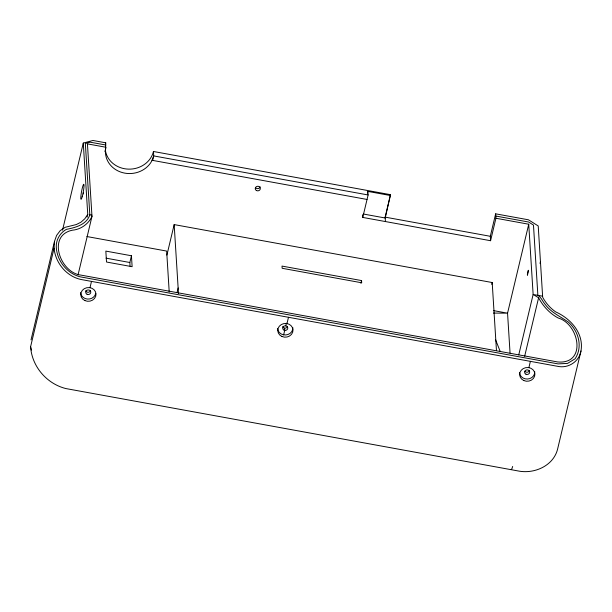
<?xml version="1.0" encoding="UTF-8"?>
<svg xmlns="http://www.w3.org/2000/svg" width="612" height="612" viewBox="0 0 612 612"><rect width="100%" height="100%" fill="white"/><g stroke="black" fill="none" stroke-linecap="round" stroke-linejoin="round"><path stroke-width="0.92" d="M362.595 214.758L362.763 217.428L490.579 240.715L490.304 236.293L495.651 213.833L528.462 219.807L538.216 225.95L542.676 297.287C545.805 303.062 550.257 308.127 555.658 311.868C570.736 318.623 584.055 333.341 580.979 350.974L557.509 449.46C553.317 465.472 535.378 473.634 519.81 471.255L65.882 388.566C46.742 383.793 31.862 366.481 30.6 346.698L54.078 248.151L54.499 241.38L56.61 235.391L60.267 230.586L65.216 227.282L76.316 224.55L80.937 222.202L84.8 218.782L87.746 214.414L83.278 143.078L92.948 140.469L105.723 142.803L105.486 152.946A24.419 21.986 -3.6 0 0 124.726 173.127A24.419 21.986 -3.6 0 0 151.585 161.346L153.727 155.915L153.451 151.493L390.502 194.677L385.208 218.002L363.444 214.039M31.036 339.867L54.499 241.38M62.531 230.173L83.278 143.078M87.088 217.183L87.746 214.414M78.038 274.933L91.984 216.396L87.432 143.881L105.991 147.262L104.927 151.707L105.585 151.83M89.995 287.694L91.494 281.398M152.656 160.405L153.727 155.915L368.11 194.968L362.763 217.428M130.065 266.143L129.836 262.502L131.442 255.762L105.838 251.096L106.519 262.028L132.123 266.694L131.442 255.762M166.908 255.082L174.168 224.596L492.193 282.53L496.462 350.622M177.036 292.574L178.138 287.954M283.647 334.848L284.71 330.35L284.572 328.147M285.781 325.859L286.424 323.167M286.99 323.58L288.489 317.284M367.46 193.208L367.888 191.411L390.563 195.542M360.919 283.264L361.562 280.571L282.017 266.082L282.155 268.286L361.7 282.775L361.562 280.571M385.43 221.559L385.155 217.138L390.502 194.677M490.579 240.715L495.927 218.247L495.651 213.833M491.757 284.381L492.193 282.53M495.927 218.247L528.737 224.229L507.555 313.168L510.048 353.025M540.021 263.42L540.442 261.622M518.754 354.868L533.136 294.471L528.737 224.229M524.652 356.291L538.598 297.753L533.136 294.471L542.615 296.2M528.89 367.644L530.39 361.355M512.672 466.459L511.785 469.037L510.844 469.618M580.979 350.974C579.182 361.562 568.311 368.6 557.899 366.366L80.929 279.477C66.387 276.326 55.371 262.8 54.078 248.151M105.861 145.006L90.186 142.198L85.351 143.499L89.819 214.835C86.751 224.642 75.268 227.672 66.326 229.37C60.152 232.835 56.151 239.453 56.258 246.575C56.702 260.314 66.624 273.25 80.019 276.8L558.113 363.895L567.576 363.406L575.073 358.8C583.06 346.866 578.539 330.916 568.25 322.05C560.309 316.412 550.945 312.464 545.116 304.317C542.538 301.395 541.375 297.386 537.872 295.336L533.473 225.094L528.6 222.018L495.789 216.044M91.984 216.396C88.449 224.007 80.845 229.469 72.461 230.181C46.749 235.421 60.16 272.508 80.646 275.056L557.624 361.944C587.145 364.66 579.258 324.023 558.19 318.003C549.752 313.497 543.005 306.191 538.598 297.753M493.417 313.076L507.555 313.168L493.463 310.605M89.819 214.835L91.907 215.172M152.005 160.283L367.039 199.458M385.155 217.138L490.304 236.293M86.896 236.538L166.655 251.073L169.218 291.962M106.06 258.165L129.836 262.502M495.529 339.668L500.119 351.219M30.6 346.698L31.426 350.125M367.888 191.411L368.11 194.968M174.168 224.596L178.49 293.638M292.865 327.672A7.627 6.87 -3.6 0 1 285.628 334.971A7.627 6.87 -3.6 0 1 277.626 328.537M287.594 326.349A2.54 2.287 -3.6 0 1 282.69 326.632M95.709 293.576A7.627 6.87 -3.6 0 1 87.631 299.077A7.627 6.87 -3.6 0 1 80.631 292.651M529.495 370.421A2.54 2.287 -3.6 0 1 524.874 371.232M153.451 151.493A24.419 21.986 -3.6 0 1 128.52 169.134A24.419 21.986 -3.6 0 1 105.363 150.162M105.409 144.417A24.419 21.986 -3.6 0 1 105.723 142.803M90.599 290.463A2.54 2.287 -3.6 0 1 85.695 290.746M83.301 193.95A7.627 0.88 -79.7 0 1 83.507 192.65M260.138 186.805A2.54 2.287 -3.6 0 1 255.518 187.624M534.766 371.744A7.627 6.87 -3.6 0 1 527.529 379.035A7.627 6.87 -3.6 0 1 519.527 372.609M527.376 274.643L527.483 275.255L528.34 270.259L527.376 274.643M281.903 336.47A7.627 6.87 -3.6 0 0 293.003 329.883A7.627 6.87 -3.6 0 0 281.252 324.589A7.627 6.87 -3.6 0 0 281.903 336.47M284.09 330.159A2.54 2.287 -3.6 0 0 287.785 327.963A2.54 2.287 -3.6 0 0 283.869 326.196A2.54 2.287 -3.6 0 0 284.09 330.159M84.907 300.584A7.627 6.87 -3.6 0 0 96.008 293.997A7.627 6.87 -3.6 0 0 84.249 288.703A7.627 6.87 -3.6 0 0 84.907 300.584M525.983 374.223A2.54 2.287 -3.6 0 0 529.686 372.027A2.54 2.287 -3.6 0 0 525.769 370.268A2.54 2.287 -3.6 0 0 525.983 374.223M87.088 294.273A2.54 2.287 -3.6 0 0 90.79 292.077A2.54 2.287 -3.6 0 0 86.873 290.31A2.54 2.287 -3.6 0 0 87.088 294.273M82.199 196.72A7.627 0.88 -79.7 0 0 83.905 184.411A7.627 0.88 -79.7 0 0 81.128 194.195A7.627 0.88 -79.7 0 0 82.199 196.72M523.803 380.542A7.627 6.87 -3.6 0 0 534.903 373.947A7.627 6.87 -3.6 0 0 523.145 368.654A7.627 6.87 -3.6 0 0 523.803 380.542M256.635 190.615A2.54 2.287 -3.6 0 0 260.329 188.419A2.54 2.287 -3.6 0 0 256.413 186.652A2.54 2.287 -3.6 0 0 256.635 190.615"/></g></svg>
